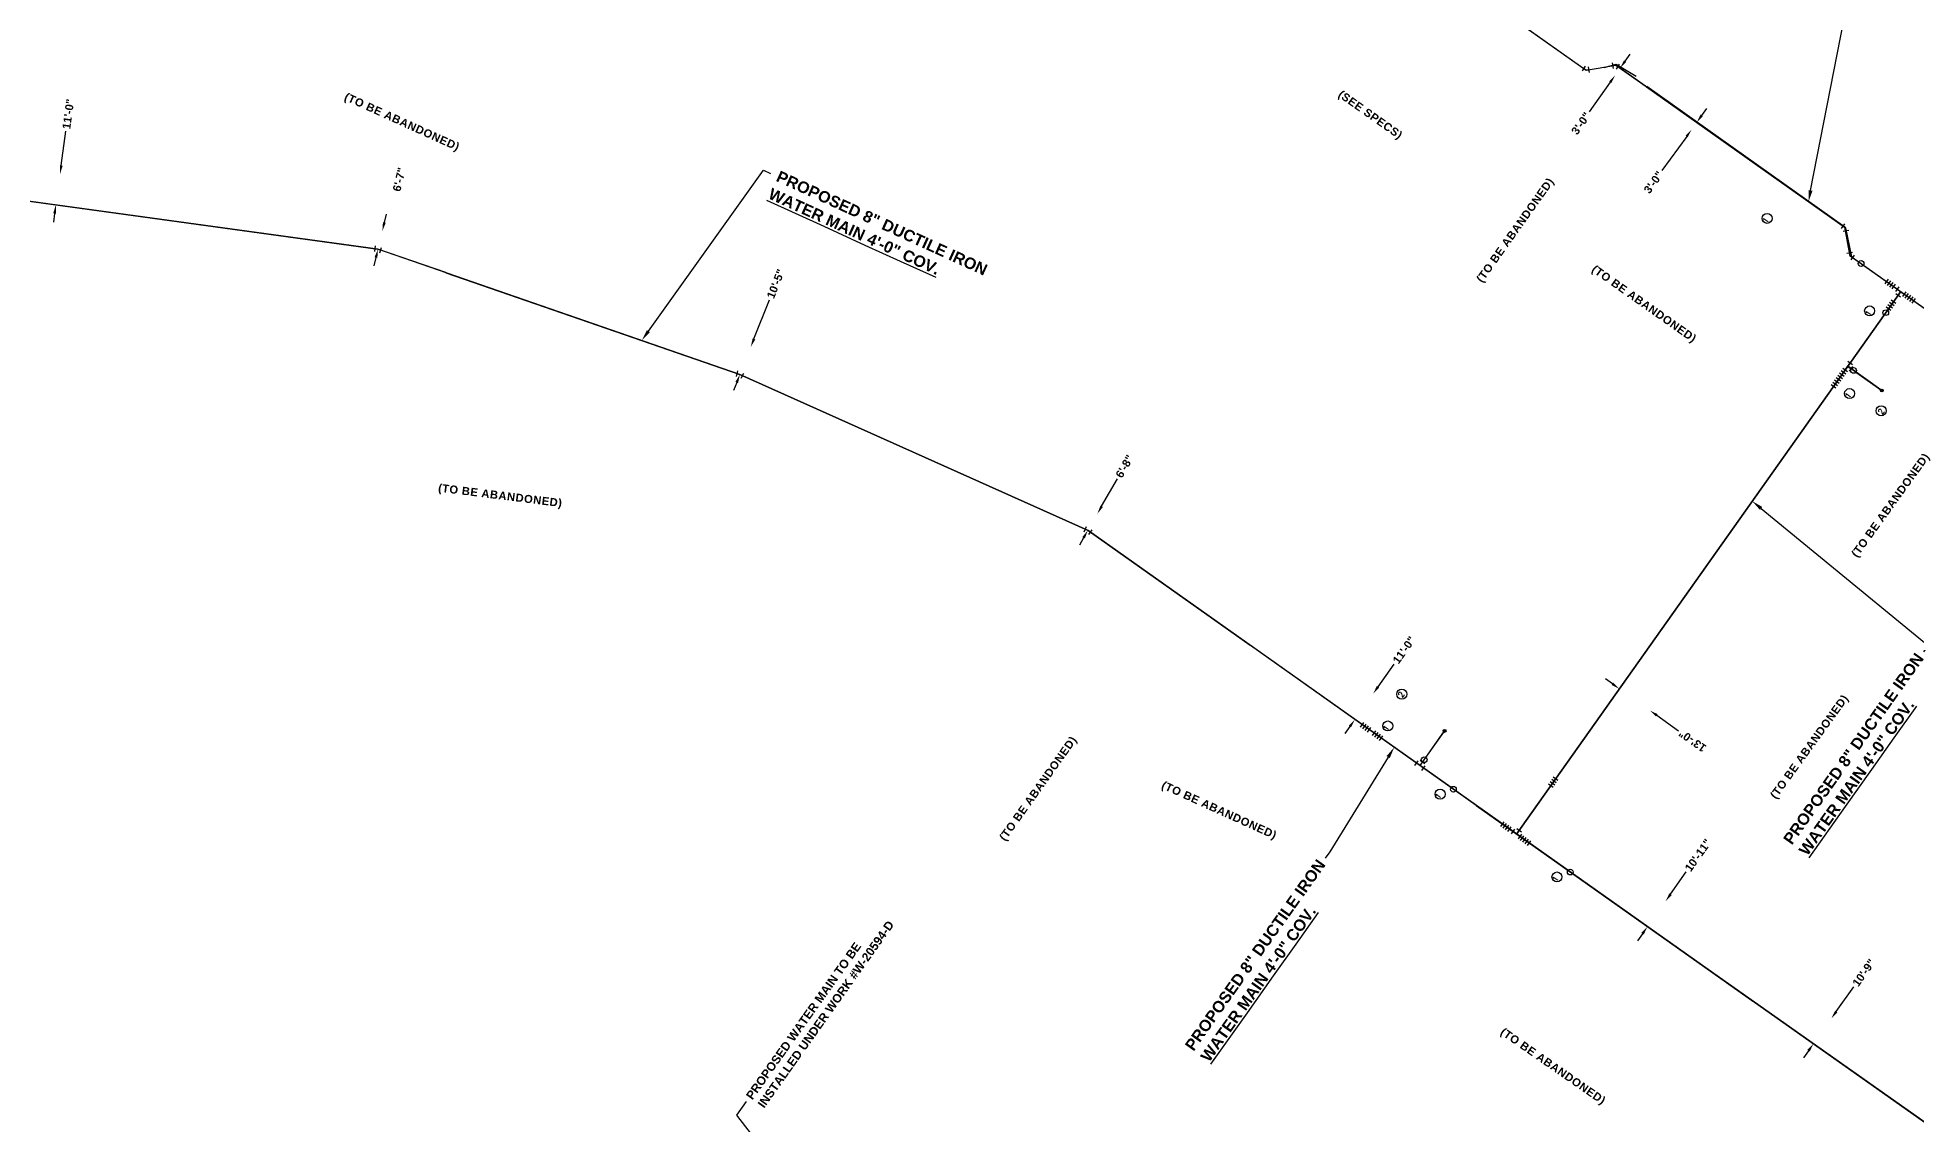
# Model space of a CAD drawing. Header units: feet. Extents: x 0 to 2707995, y 0 to 272549.
# Drawn here: x 2705548 to 2706205, y 271329 to 271709 of the extents above; entities that cross this region are included whole.
import ezdxf
from ezdxf import colors
from ezdxf.entities.mleader import LeaderData, LeaderLine
from ezdxf.math import Vec2, Vec3

# ---------------------------------------------------------------- set-up
doc = ezdxf.new("R2010")
doc.units = ezdxf.units.FT
doc.header["$LTSCALE"] = 20
for name, color, linetype in [('C-PR-20594-TXT', 4, 'Continuous'), ('C-PR-WATER', 4, 'Continuous'), ('C-PR-WATER-ABAND', 3, 'Continuous'), ('C-PR-WATER-ABAND-OFF', 3, 'Continuous'), ('C-PR-WATER-ABAND-W3', 3, 'Continuous'), ('C-PR-WATER-DIM', 4, 'Continuous'), ('C-PR-WATER-FITTING', 4, 'Continuous'), ('C-PR-WATER-TXT (W-2)', 4, 'Continuous'), ('C-PR-WATER-TXT-#', 6, 'Continuous')]:
    doc.layers.add(name, color=color, linetype=linetype)
doc.layers.add('CALC', color=10, linetype='Continuous', plot=False)
doc.styles.add('ARIAL', font='arialbd.ttf', dxfattribs={"height": 0.24})
doc.styles.add('PROPOSED PLAN', font='arialbd.ttf', dxfattribs={"height": 2.8})
doc.styles.get("Standard").update_dxf_attribs({"font": 'simplex.shx'})
doc.dimstyles.new('PWD Proposed', dxfattribs={"dimtxt": 2.8, "dimasz": 3, "dimexe": 0.18, "dimexo": 0.0625, "dimgap": 1, "dimtad": 0, "dimdec": 0, "dimlfac": 12, "dimzin": 1, "dimdsep": 46, "dimlunit": 4, "dimtxsty": 'PROPOSED PLAN', "dimcen": 0, "dimse1": 1, "dimse2": 1, "dimclrd": 256, "dimclrt": 3, "dimadec": 1, "dimazin": 0, "dimtfac": 1, "dimtdec": 0, "dimtofl": 0, "dimtmove": 0, "dimatfit": 1, "dimfxl": 0.18, "dimfrac": 2, "dimtolj": 1, "dimtzin": 0, "dimlwd": -1, "dimarcsym": 0})

# ---------------------------------------------------------------- blocks, each defined once
blk = doc.blocks.new('*D206')
at = {"layer": 'C-PR-WATER-DIM', "linetype": 'Continuous', "transparency": 16777216}
for p, q in [((2706102.97, 271700.62), (2706104.7, 271703.07)), ((2706097.76, 271693.28), (2706090.44, 271682.95))]:
    blk.add_line(p, q, dxfattribs=at)
at = {"layer": 'C-PR-WATER-DIM', "transparency": 16777216}
for points in [[(2706097.35, 271693.57), (2706098.17, 271692.99), (2706099.5, 271695.73)], [(2706102.56, 271700.91), (2706103.37, 271700.33), (2706101.23, 271698.17)]]:
    blk.add_solid(points, dxfattribs=at)
at = {"layer": 'C-PR-WATER-DIM', "transparency": 16777216, "insert": (2706087.52, 271678.83), "char_height": 2.8, "attachment_point": 5, "rotation": 54.67389, "style": 'PROPOSED PLAN'}
blk.add_mtext('\\A1;3\'-0"', dxfattribs=at)
blk = doc.blocks.new('*U91')
at = {"layer": 'C-PR-WATER-FITTING'}
for p, q in [((0, -1.41), (-1.41, 0)), ((1, -1), (1, 1))]:
    blk.add_line(p, q, dxfattribs=at)
at = {"layer": 'C-PR-WATER-FITTING', "flags": 128}
blk.add_lwpolyline([(-0.71, -0.71), (0, 0), (1, 0)], dxfattribs=at)
blk = doc.blocks.new('*D205')
at = {"layer": 'C-PR-WATER-DIM', "linetype": 'Continuous', "transparency": 16777216}
for p, q in [((2706129.79, 271681.63), (2706131.55, 271684.06)), ((2706124.52, 271674.33), (2706115.85, 271662.34))]:
    blk.add_line(p, q, dxfattribs=at)
at = {"layer": 'C-PR-WATER-DIM', "transparency": 16777216}
for points in [[(2706124.11, 271674.63), (2706124.92, 271674.04), (2706126.28, 271676.76)], [(2706129.38, 271681.92), (2706130.19, 271681.34), (2706128.03, 271679.2)]]:
    blk.add_solid(points, dxfattribs=at)
at = {"layer": 'C-PR-WATER-DIM', "transparency": 16777216, "insert": (2706112.9, 271658.25), "char_height": 2.8, "attachment_point": 5, "rotation": 54.16008, "style": 'PROPOSED PLAN'}
blk.add_mtext('\\A1;3\'-0"', dxfattribs=at)
blk = doc.blocks.new('*U245')
at = {"layer": 'C-PR-WATER-FITTING'}
blk.add_circle((0, -0.01), 1, dxfattribs=at)
blk = doc.blocks.new('*U94')
at = {"layer": 'C-PR-WATER-FITTING'}
for p, q in [((0, 1), (0, -1)), ((1, 1), (1, -1)), ((2, 1), (2, -1)), ((3, 1), (3, -1))]:
    blk.add_line(p, q, dxfattribs=at)
blk = doc.blocks.new('*U252')
at = {"layer": 'C-PR-WATER-FITTING'}
blk.add_line((0.73, 1.3), (-0.73, -1.32), dxfattribs=at)
for points in [[(-0.82, 1.6), (-1.8, -0.15)], [(0, -0.01), (-1.31, 0.73)], [(1.61, 0.81), (-0.14, 1.79)], [(0.14, -1.8), (-1.6, -0.83)]]:
    blk.add_lwpolyline(points, dxfattribs=at)
blk = doc.blocks.new('*U95')
at = {"layer": 'C-PR-WATER-FITTING'}
for p, q in [((0, 1), (0, -1)), ((1, 1), (1, -1)), ((2, 1), (2, -1)), ((3, 1), (3, -1))]:
    blk.add_line(p, q, dxfattribs=at)
blk = doc.blocks.new('*U96')
at = {"layer": 'C-PR-WATER-FITTING'}
for p, q in [((1, 0), (-1, 0)), ((1, -1), (-1, -1)), ((1, -2), (-1, -2)), ((1, -3), (-1, -3))]:
    blk.add_line(p, q, dxfattribs=at)
blk = doc.blocks.new('*U253')
at = {"layer": 'C-PR-WATER-FITTING'}
blk.add_line((-1.31, 0.73), (1.31, -0.74), dxfattribs=at)
for points in [[(-0.82, 1.6), (-1.8, -0.14)], [(1.8, 0.13), (0.82, -1.61)], [(-1.61, -0.82), (0.14, -1.8)], [(0, -0.01), (-0.73, -1.31)]]:
    blk.add_lwpolyline(points, dxfattribs=at)
blk.add_circle((-1.22, -2.19), 1, dxfattribs=at)
blk = doc.blocks.new('*U254')
at = {"layer": 'C-PR-WATER-FITTING'}
h = blk.add_hatch(color=256, dxfattribs=at)
h.dxf.hatch_style = 1
h.paths.add_polyline_path([(0.5, -0.01, 1), (-0.5, -0.01, 1)])
blk.add_circle((0, -0.01), 0.5, dxfattribs=at)
blk = doc.blocks.new('*U98')
at = {"layer": 'C-PR-WATER-FITTING'}
for p, q in [((-0.79, -1.18), (-1.18, 0.79)), ((1, -1), (1, 1))]:
    blk.add_line(p, q, dxfattribs=at)
blk.add_lwpolyline([(-0.98, -0.2), (0, 0)], dxfattribs=at)
at = {"layer": 'C-PR-WATER-FITTING', "flags": 128}
blk.add_lwpolyline([(0, 0), (1, 0)], dxfattribs=at)
blk = doc.blocks.new('*U258')
at = {"layer": 'C-PR-WATER-FITTING'}
blk.add_line((-0.73, -1.32), (0.73, 1.3), dxfattribs=at)
for points in [[(-0.14, 1.79), (1.61, 0.82)], [(0.82, -1.61), (1.8, 0.13)], [(-1.6, -0.83), (0.14, -1.8)], [(0, -0.01), (1.31, -0.74)]]:
    blk.add_lwpolyline(points, dxfattribs=at)
blk.add_circle((2.18, -1.23), 1, dxfattribs=at)
blk = doc.blocks.new('*U99')
at = {"layer": 'C-PR-WATER-FITTING'}
for p, q in [((-3, -1), (-3, 1)), ((-2, -1), (-2, 1)), ((-1, -1), (-1, 1)), ((0, -1), (0, 1))]:
    blk.add_line(p, q, dxfattribs=at)
blk = doc.blocks.new('*U259')
at = {"layer": 'C-PR-WATER-FITTING'}
h = blk.add_hatch(color=256, dxfattribs=at)
h.dxf.hatch_style = 1
h.paths.add_polyline_path([(0.5, -0.01, 1), (-0.5, -0.01, 1)])
blk.add_circle((0, -0.01), 0.5, dxfattribs=at)
blk = doc.blocks.new('*U260')
at = {"layer": 'C-PR-WATER-FITTING'}
blk.add_circle((0, -0.01), 1, dxfattribs=at)
blk = doc.blocks.new('*U261')
at = {"layer": 'C-PR-WATER-FITTING'}
blk.add_line((-0.73, -1.32), (0.73, 1.3), dxfattribs=at)
for points in [[(-0.14, 1.79), (1.61, 0.82)], [(0.82, -1.61), (1.8, 0.13)], [(-1.6, -0.83), (0.14, -1.8)], [(0, -0.01), (1.31, -0.74)]]:
    blk.add_lwpolyline(points, dxfattribs=at)
blk = doc.blocks.new('*D126')
at = {"layer": 'C-PR-WATER-DIM', "linetype": 'Continuous', "transparency": 16777216}
for p, q in [((2706098.53, 271482.77), (2706096.08, 271484.51)), ((2706114.04, 271471.78), (2706121.63, 271466.4))]:
    blk.add_line(p, q, dxfattribs=at)
at = {"layer": 'C-PR-WATER-DIM', "transparency": 16777216}
for points in [[(2706098.81, 271483.18), (2706098.24, 271482.37), (2706100.97, 271481.04)], [(2706114.33, 271472.18), (2706113.75, 271471.37), (2706111.59, 271473.51)]]:
    blk.add_solid(points, dxfattribs=at)
at = {"layer": 'C-PR-WATER-DIM', "transparency": 16777216, "insert": (2706126.57, 271462.9), "char_height": 2.8, "attachment_point": 5, "rotation": 144.67389, "style": 'PROPOSED PLAN'}
blk.add_mtext('\\A1;13\'-0"', dxfattribs=at)
blk = doc.blocks.new('*D127')
at = {"layer": 'C-PR-WATER-DIM', "linetype": 'Continuous', "transparency": 16777216}
for p, q in [((2706016.52, 271481.74), (2706022.14, 271489.67)), ((2706006.69, 271467.87), (2706004.96, 271465.43))]:
    blk.add_line(p, q, dxfattribs=at)
at = {"layer": 'C-PR-WATER-DIM', "transparency": 16777216}
for points in [[(2706016.12, 271482.03), (2706016.93, 271481.46), (2706014.79, 271479.3)], [(2706006.29, 271468.16), (2706007.1, 271467.59), (2706008.43, 271470.32)]]:
    blk.add_solid(points, dxfattribs=at)
at = {"layer": 'C-PR-WATER-DIM', "transparency": 16777216, "insert": (2706025.64, 271494.61), "char_height": 2.8, "attachment_point": 5, "rotation": 54.67389, "style": 'PROPOSED PLAN'}
blk.add_mtext('\\A1;11\'-0"', dxfattribs=at)
blk = doc.blocks.new('*D128')
at = {"layer": 'C-PR-WATER-DIM', "linetype": 'Continuous', "transparency": 16777216}
for p, q in [((2706118.87, 271409.21), (2706124.39, 271416.99)), ((2706109.08, 271395.38), (2706107.34, 271392.93))]:
    blk.add_line(p, q, dxfattribs=at)
at = {"layer": 'C-PR-WATER-DIM', "transparency": 16777216}
for points in [[(2706118.47, 271409.5), (2706119.28, 271408.92), (2706117.14, 271406.76)], [(2706108.67, 271395.67), (2706109.48, 271395.09), (2706110.81, 271397.83)]]:
    blk.add_solid(points, dxfattribs=at)
at = {"layer": 'C-PR-WATER-DIM', "transparency": 16777216, "insert": (2706128.52, 271422.82), "char_height": 2.8, "attachment_point": 5, "rotation": 54.67334, "style": 'PROPOSED PLAN'}
blk.add_mtext('\\A1;10\'-11"', dxfattribs=at)
blk = doc.blocks.new('*D129')
at = {"layer": 'C-PR-WATER-DIM', "linetype": 'Continuous', "transparency": 16777216}
for p, q in [((2705919.83, 271544.9), (2705925.35, 271554.5)), ((2705913.52, 271533.91), (2705912.03, 271531.31))]:
    blk.add_line(p, q, dxfattribs=at)
at = {"layer": 'C-PR-WATER-DIM', "transparency": 16777216}
for points in [[(2705919.4, 271545.15), (2705920.27, 271544.66), (2705918.34, 271542.3)], [(2705913.09, 271534.16), (2705913.96, 271533.67), (2705915.02, 271536.52)]]:
    blk.add_solid(points, dxfattribs=at)
at = {"layer": 'C-PR-WATER-DIM', "transparency": 16777216, "insert": (2705927.85, 271558.87), "char_height": 2.8, "attachment_point": 5, "rotation": 60.13288, "style": 'PROPOSED PLAN'}
blk.add_mtext('\\A1;6\'-8"', dxfattribs=at)
blk = doc.blocks.new('*D130')
at = {"layer": 'C-PR-WATER-DIM', "linetype": 'Continuous', "transparency": 16777216}
for p, q in [((2705798.18, 271603.46), (2705803.58, 271617.12)), ((2705792.15, 271588.23), (2705791.05, 271585.44))]:
    blk.add_line(p, q, dxfattribs=at)
at = {"layer": 'C-PR-WATER-DIM', "transparency": 16777216}
for points in [[(2705797.71, 271603.64), (2705798.64, 271603.27), (2705797.07, 271600.67)], [(2705791.69, 271588.41), (2705792.62, 271588.05), (2705793.25, 271591.02)]]:
    blk.add_solid(points, dxfattribs=at)
at = {"layer": 'C-PR-WATER-DIM', "transparency": 16777216, "insert": (2705805.81, 271622.75), "char_height": 2.8, "attachment_point": 5, "rotation": 68.41442, "style": 'PROPOSED PLAN'}
blk.add_mtext('\\A1;10\'-5"', dxfattribs=at)
blk = doc.blocks.new('*D131')
at = {"layer": 'C-PR-WATER-DIM', "linetype": 'Continuous', "transparency": 16777216}
for p, q in [((2705668.85, 271644.17), (2705669.55, 271647.09)), ((2705665.92, 271631.94), (2705665.22, 271629.02))]:
    blk.add_line(p, q, dxfattribs=at)
at = {"layer": 'C-PR-WATER-DIM', "transparency": 16777216}
for points in [[(2705668.37, 271644.29), (2705669.34, 271644.05), (2705668.15, 271641.25)], [(2705665.44, 271632.06), (2705666.41, 271631.82), (2705666.62, 271634.86)]]:
    blk.add_solid(points, dxfattribs=at)
at = {"layer": 'C-PR-WATER-DIM', "transparency": 16777216, "insert": (2705674.07, 271659.23), "char_height": 2.8, "attachment_point": 5, "rotation": 76.52427, "style": 'PROPOSED PLAN'}
blk.add_mtext('\\A1;6\'-7"', dxfattribs=at)
blk = doc.blocks.new('*D132')
at = {"layer": 'C-PR-WATER-DIM', "linetype": 'Continuous', "transparency": 16777216}
for p, q in [((2705555.81, 271664.15), (2705557.46, 271676.14)), ((2705553.49, 271647.34), (2705553.08, 271644.36))]:
    blk.add_line(p, q, dxfattribs=at)
at = {"layer": 'C-PR-WATER-DIM', "transparency": 16777216}
for points in [[(2705555.31, 271664.22), (2705556.3, 271664.08), (2705555.4, 271661.18)], [(2705553, 271647.41), (2705553.99, 271647.27), (2705553.9, 271650.31)]]:
    blk.add_solid(points, dxfattribs=at)
at = {"layer": 'C-PR-WATER-DIM', "transparency": 16777216, "insert": (2705558.29, 271682.14), "char_height": 2.8, "attachment_point": 5, "rotation": 82.15418, "style": 'PROPOSED PLAN'}
blk.add_mtext('\\A1;11\'-0"', dxfattribs=at)
blk = doc.blocks.new('*D133')
at = {"layer": 'C-PR-WATER-DIM', "linetype": 'Continuous', "transparency": 16777216}
for p, q in [((2706176.86, 271368.11), (2706183.01, 271376.78)), ((2706167.14, 271354.42), (2706165.41, 271351.97))]:
    blk.add_line(p, q, dxfattribs=at)
at = {"layer": 'C-PR-WATER-DIM', "transparency": 16777216}
for points in [[(2706176.45, 271368.4), (2706177.26, 271367.83), (2706175.12, 271365.67)], [(2706166.73, 271354.71), (2706167.55, 271354.13), (2706168.88, 271356.87)]]:
    blk.add_solid(points, dxfattribs=at)
at = {"layer": 'C-PR-WATER-DIM', "transparency": 16777216, "insert": (2706186.51, 271381.72), "char_height": 2.8, "attachment_point": 5, "rotation": 54.6509, "style": 'PROPOSED PLAN'}
blk.add_mtext('\\A1;10\'-9"', dxfattribs=at)
blk = doc.blocks.new('*U214')
at = {"layer": 'C-PR-WATER-FITTING'}
for p, q in [((1.41, 0.01), (-0.01, 1.41)), ((1.01, -0.99), (-0.99, -1.01))]:
    blk.add_line(p, q, dxfattribs=at)
at = {"layer": 'C-PR-WATER-FITTING', "flags": 128}
blk.add_lwpolyline([(0.01, -1), (0, 0), (0.7, 0.71)], dxfattribs=at)
blk = doc.blocks.new('*U213')
at = {"layer": 'C-PR-WATER-FITTING'}
for p, q in [((-1.01, 0.99), (0.99, 1.01)), ((-1.41, -0.01), (0.01, -1.41))]:
    blk.add_line(p, q, dxfattribs=at)
at = {"layer": 'C-PR-WATER-FITTING', "flags": 128}
blk.add_lwpolyline([(-0.01, 1), (0, 0), (-0.7, -0.71)], dxfattribs=at)

msp = doc.modelspace()

# ---------------------------------------------------------------- linework, layer by layer
at = {"layer": 'C-PR-WATER'}
for p, q in [((2705947.848, 271797.69), (2706089.296, 271697.435)), ((2706089.296, 271697.435), (2706099.676, 271699.276)), ((2706089.987, 271697.557), (2706089.982, 271697.561)), ((2705417.685, 271668.998), (2705666.622, 271634.857)), ((2706181.766, 271632.517), (2706180.103, 271642.276)), ((2705793.271, 271591.011), (2705666.622, 271634.857)), ((2706181.766, 271632.517), (2706184.721, 271630.423)), ((2706186.352, 271629.267), (2706231.59, 271597.206)), ((2706199.402, 271620.018), (2706194.759, 271613.463)), ((2706193.603, 271611.831), (2706064.993, 271430.234)), ((2705915.087, 271536.475), (2705793.254, 271591.019)), ((2706180.888, 271593.868), (2706182.112, 271593)), ((2706183.744, 271591.846), (2706192.81, 271585.414)), ((2706042.069, 271446.481), (2705915.087, 271536.475)), ((2706033.24, 271457.033), (2706039.811, 271466.305)), ((2706031.216, 271454.178), (2706032.046, 271455.348)), ((2706082.96, 271417.5), (2706043.701, 271445.324)), ((2706529.061, 271102.625), (2706084.595, 271416.347))]:
    msp.add_line(p, q, dxfattribs=at)
msp.add_lwpolyline([(2706180.103, 271642.276), (2706099.676, 271699.276)], dxfattribs=at)
at = {"layer": 'C-PR-WATER-TXT-#'}
for centre in [(2706152.659, 271645.635), (2706188.528, 271613.247), (2706181.515, 271584.337), (2706192.564, 271578.336), (2706024.823, 271479.172), (2706019.933, 271468.042), (2706038.247, 271444.201), (2706079.136, 271415.217)]:
    msp.add_circle(centre, 1.75, dxfattribs=at)
at = {"layer": 'CALC'}
for p, q in [((2706180.888, 271593.868), (2706191.586, 271586.282)), ((2706050.89, 271440.229), (2705971.915, 271496.2)), ((2706050.89, 271440.229), (2706075.493, 271422.903)), ((2706075.493, 271422.903), (2706148.053, 271371.556))]:
    msp.add_line(p, q, dxfattribs=at)
for points in [[(2705745.784, 271941.858), (2705755.071, 271943.506), (2705946.153, 271808.081), (2705947.854, 271797.685), (2706089.296, 271697.435), (2706099.676, 271699.276), (2706110.347, 271691.714)], [(2706095.675, 271698.428), (2706099.803, 271699.636), (2706106.836, 271695.369)], [(2706110.427, 271691.657), (2706180.103, 271642.276), (2706182.174, 271632.228), (2706185.537, 271629.845)], [(2706282.437, 271561.196), (2706181.764, 271632.46), (2706179.895, 271642.594), (2706110.595, 271691.775)], [(2705690.367, 271626.637), (2705666.545, 271634.868), (2705417.685, 271668.998)], [(2706185.539, 271629.848), (2706210.266, 271612.317)], [(2705690.386, 271626.63), (2705793.271, 271591.011), (2705915.087, 271536.475), (2705971.825, 271496.265)], [(2706199.392, 271620.008), (2706064.931, 271430.261), (2706148.053, 271371.531)], [(2706064.993, 271430.234), (2706199.402, 271620.018)], [(2706199.402, 271620.018), (2706064.993, 271430.234)], [(2706192.406, 271585.7), (2706180.888, 271593.868)], [(2706064.909, 271430.276), (2705971.903, 271496.219)], [(2706148.053, 271371.556), (2705971.915, 271496.2)], [(2706031.248, 271454.213), (2706039.524, 271465.901)], [(2706148.213, 271371.442), (2706503.858, 271120.414)]]:
    msp.add_lwpolyline(points, dxfattribs=at)

# ---------------------------------------------------------------- block references
at = {"layer": 'C-PR-WATER-FITTING'}
for name, p, rotation in [('*U213', (2706089.29, 271697.439), 279.6627549989162), ('*U214', (2706099.676, 271699.276), 279.6627549989162), ('*U91', (2706180.103, 271642.276), 279.673888888468), ('*U98', (2705666.622, 271634.857), 340.9045294326634), ('*U91', (2706181.766, 271632.517), 99.67388888846801), ('*U245', (2706185.533, 271629.848), 83.92415502369693), ('*U94', (2706194.465, 271623.517), 324.6738889241751), ('*U96', (2706196.865, 271616.436), 324.6738889241751), ('*U252', (2706199.398, 271620.021), 83.92415502369693), ('*U95', (2706201.481, 271618.545), 324.6738889241751), ('*U245', (2706194.175, 271612.647), 83.92415502369693), ('*U98', (2705793.249, 271591.021), 334.3966797143099), ('*U96', (2706179.92, 271592.51), 324.6738889241751), ('*U253', (2706180.881, 271593.868), 83.92415502369693), ('*U96', (2706177.585, 271589.213), 324.6738889241751), ('*U254', (2706192.81, 271585.414), 83.92415502369693), ('*U98', (2705915.087, 271536.475), 324.6736790594938), ('*U99', (2706013.472, 271466.748), 324.6738889241751), ('*U99', (2706017.619, 271463.809), 324.6738889241751), ('*U259', (2706039.811, 271466.305), 83.92415502369693), ('*U258', (2706031.214, 271454.174), 83.92415502369693), ('*U260', (2706042.881, 271445.905), 83.92415502369693), ('*U96', (2706078.674, 271449.551), 324.6738889241751), ('*U99', (2706062.517, 271431.989), 324.6738889241751), ('*U261', (2706064.993, 271430.234), 83.92415502369693), ('*U99', (2706069.428, 271427.091), 324.6738889241751), ('*U260', (2706083.772, 271416.925), 83.92415502369693)]:
    msp.add_blockref(name, p, dxfattribs=dict(at, rotation=rotation))

# ---------------------------------------------------------------- texts
at = {"layer": 'C-PR-WATER-ABAND', "color": 4, "insert": (2705711.825, 271549.824), "char_height": 2.8, "width": 48.18924, "attachment_point": 2, "rotation": 352.834979, "style": 'ARIAL'}
msp.add_mtext('\\pxql;{\\T1.063;\\C3;(TO BE ABANDONED)}', dxfattribs=at)
at = {"layer": 'C-PR-WATER-ABAND-OFF', "color": 4, "char_height": 2.8, "width": 48.18924, "attachment_point": 2, "style": 'ARIAL'}
for s, insert, rotation in [('\\pxql;{\\T1.063;\\C3;(TO BE ABANDONED)}', (2705677.69, 271679.782), 335.676651), ('\\pxql;{\\T1.063;\\C3;(SEE SPECS)}', (2706023.619, 271676.778), 324.788439), ('\\pxql;{\\T1.063;\\C3;(TO BE ABANDONED)}', (2706112.303, 271615.614), 324.788439), ('\\pxql;{\\T1.063;\\C3;(TO BE ABANDONED)}', (2705963.608, 271438.975), 335.676651), ('\\pxql;{\\T1.063;\\C3;(TO BE ABANDONED)}', (2706080.464, 271348.915), 325.223551)]:
    msp.add_mtext(s, dxfattribs=dict(at, insert=insert, rotation=rotation))
at = {"layer": 'C-PR-WATER-ABAND-W3', "color": 4, "char_height": 2.8, "width": 48.18924, "attachment_point": 2, "style": 'ARIAL'}
for insert, rotation in [((2706064.631, 271644.201), 54.673889), ((2706195.957, 271547.971), 54.245078), ((2706167.57, 271463.472), 54.245078), ((2705897.703, 271448.857), 54.673889)]:
    msp.add_mtext('\\pxql;{\\T1.063;\\C3;(TO BE ABANDONED)}', dxfattribs=dict(at, insert=insert, rotation=rotation))

# ---------------------------------------------------------------- dimensions: what is measured, and where the dimension line sits
at = {"layer": 'C-PR-WATER-DIM'}
for base, p1, p2, angle, override, picture, middle in [((2706099.497, 271695.726), (2706101.7, 271697.842), (2706099.965, 271695.394), 234.673892, {"dimclrt": 256}, '*D206', (2706087.524, 271678.831)), ((2705553.902, 271650.309), (2705557.462, 271660.891), (2705555.965, 271650.025), 262.154176, {"dimclrt": 256}, '*D132', (2705558.288, 271682.143)), ((2706126.276, 271676.765), (2706129.319, 271678.268), (2706127.562, 271675.836), 234.160083, {"dimclrt": 256}, '*D205', (2706112.899, 271658.245)), ((2705666.621, 271634.857), (2705668.155, 271641.254), (2705666.622, 271634.857), 256.524274, {"dimclrt": 256, "dimtmove": 2}, '*D131', (2705674.069, 271659.233)), ((2705793.254, 271591.019), (2705797.071, 271600.667), (2705793.254, 271591.019), 248.414422, {"dimclrt": 256}, '*D130', (2705805.809, 271622.752)), ((2705915.018, 271536.516), (2705918.405, 271542.266), (2705915.082, 271536.479), 240.13288, {"dimclrt": 256}, '*D129', (2705927.855, 271558.871)), ((2706008.428, 271470.323), (2706012.634, 271480.824), (2706006.274, 271471.849), 234.673889, {"dimclrt": 256}, '*D127', (2706025.64, 271494.607)), ((2706111.595, 271473.511), (2706102.152, 271482.702), (2706112.774, 271475.174), 324.673889, {"dimclrt": 256}, '*D126', (2706126.573, 271462.895)), ((2706110.81, 271397.83), (2706112.504, 271410.044), (2706106.175, 271401.115), 234.673335, {"dimclrt": 256}, '*D128', (2706128.52, 271422.819)), ((2706168.878, 271356.866), (2706178.028, 271363.606), (2706171.785, 271354.805), 234.650903, {"dimclrt": 256}, '*D133', (2706186.508, 271381.721))]:
    dim = msp.add_linear_dim(base=base, p1=p1, p2=p2, angle=angle, dimstyle='PWD Proposed', override=override, dxfattribs=at)
    dim.commit()
    dim.dimension.update_dxf_attribs({"geometry": picture, "text_midpoint": middle, "dimtype": 161})

# ---------------------------------------------------------------- leaders
at = {"layer": 'C-PR-20594-TXT'}
ml = msp.add_multileader_mtext('Standard', dxfattribs=at)
ml.set_content('PROPOSED WATER MAIN TO BE INSTALLED UNDER WORK #W-20594-D', color=256, style='ARIAL')
ml.set_leader_properties(color=3)
ml.build(insert=Vec2(0, 0))
ml.multileader.update_dxf_attribs({"dogleg_length": 6, "arrow_head_size": 3})
ctx = ml.context
ctx.base_point, ctx.char_height, ctx.arrow_head_size, ctx.landing_gap_size, ctx.plane_origin, ctx.plane_x_axis, ctx.plane_y_axis = Vec3(2705795.568, 271336.659), 3, 3, 1.5, Vec3(2705498.748, 271014.81), Vec3(0.5782257, 0.8158769), Vec3(-0.8158769, 0.5782257)
notes = []
notes.append((ctx, [(0, (1, 1, 0), (2705792.16, 271331.85), (0.5782257, 0.8158769), 5.894, [(0, [(2705813.801, 271304.126)], 0, [])])]))
ctx.mtext.insert, ctx.mtext.text_direction, ctx.mtext.rotation, ctx.mtext.width, ctx.mtext.defined_height, ctx.mtext.flow_direction = Vec3(2705795.19, 271338.765), Vec3(0.5782257, 0.8158769), 0.954244, 82.23775, 18.982, 5
at = {"layer": 'C-PR-WATER-TXT (W-2)'}
ml = msp.add_multileader_mtext('Standard', dxfattribs=at)
ml.set_content('PROPOSED 8" DUCTILE IRON {\\LWATER MAIN 4\'-0" COV.}', color=256, style='ARIAL')
ml.set_leader_properties(color=256)
ml.build(insert=Vec2(0, 0))
ml.multileader.update_dxf_attribs({"dogleg_length": 5})
ctx = ml.context
ctx.base_point, ctx.landing_gap_size, ctx.plane_origin, ctx.plane_x_axis, ctx.plane_y_axis = Vec3(2706182.232, 271723.019), 2.5, Vec3(2706044.628, 271888.026), Vec3(0.5782295, 0.8158742), Vec3(-0.8158742, 0.5782295)
notes.append((ctx, [(0, (1, 1, 0), (2706180.633, 271720.762), (0.5782295, 0.8158742), 2.766, [(0, [(2706167.135, 271651.467)], 0, [])])]))
ctx.mtext.insert, ctx.mtext.text_direction, ctx.mtext.rotation, ctx.mtext.width, ctx.mtext.defined_height, ctx.mtext.flow_direction = Vec3(2706181.72, 271726.446), Vec3(0.5782295, 0.8158742), 0.9542394, 87.98644, 38.555, 5
ml = msp.add_multileader_mtext('Standard', dxfattribs=at)
ml.set_content('PROPOSED 8" DUCTILE IRON {\\LWATER MAIN 4\'-0" COV.}', color=256, style='ARIAL')
ml.set_leader_properties(color=256)
ml.build(insert=Vec2(0, 0))
ml.multileader.update_dxf_attribs({"dogleg_length": 5})
ctx = ml.context
ctx.base_point, ctx.landing_gap_size, ctx.plane_origin, ctx.plane_x_axis, ctx.plane_y_axis = Vec3(2705804.008, 271661.308), 2.5, Vec3(2705950.877, 271827.715), Vec3(0.909935, -0.4147509), Vec3(0.4147509, 0.909935)
notes.append((ctx, [(0, (1, 1, 0), (2705801.491, 271662.455), (0.909935, -0.4147509), 2.766, [(0, [(2705758.919, 271602.905)], 0, [])])]))
ctx.mtext.insert, ctx.mtext.text_direction, ctx.mtext.rotation, ctx.mtext.width, ctx.mtext.defined_height, ctx.mtext.flow_direction = Vec3(2705807.278, 271662.455), Vec3(0.909935, -0.4147509), 5.8555163, 87.98644, 38.555, 5
ml = msp.add_multileader_mtext('Standard', dxfattribs=at)
ml.set_content('PROPOSED 8" DUCTILE IRON {\\LWATER MAIN 4\'-0" COV.}', color=256, style='ARIAL')
ml.set_leader_properties(color=256)
ml.build(insert=Vec2(0, 0))
ml.multileader.update_dxf_attribs({"dogleg_length": 5})
ctx = ml.context
ctx.base_point, ctx.landing_gap_size, ctx.plane_origin, ctx.plane_x_axis, ctx.plane_y_axis = Vec3(2706158.548, 271425.091), 2.5, Vec3(2706013.91, 271621.238), Vec3(0.5782295, 0.8158742), Vec3(-0.8158742, 0.5782295)
notes.append((ctx, [(1, (1, 1, 0), (2706208.959, 271496.221), (-0.5782295, -0.8158742), 2.766, [(0, [(2706147.472, 271546.694)], 0, [])])]))
ctx.mtext.insert, ctx.mtext.text_direction, ctx.mtext.rotation, ctx.mtext.width, ctx.mtext.defined_height, ctx.mtext.flow_direction = Vec3(2706158.036, 271428.519), Vec3(0.5782295, 0.8158742), 0.9542394, 87.98644, 38.555, 5
ml = msp.add_multileader_mtext('Standard', dxfattribs=at)
ml.set_content('PROPOSED 8" DUCTILE IRON {\\LWATER MAIN 4\'-0" COV.}', color=256, style='ARIAL')
ml.set_leader_properties(color=256)
ml.build(insert=Vec2(0, 0))
ml.multileader.update_dxf_attribs({"dogleg_length": 5})
ctx = ml.context
ctx.base_point, ctx.landing_gap_size, ctx.plane_origin, ctx.plane_x_axis, ctx.plane_y_axis = Vec3(2705949.229, 271352.912), 2.5, Vec3(2705810.542, 271549.599), Vec3(0.5782295, 0.8158742), Vec3(-0.8158742, 0.5782295)
notes.append((ctx, [(1, (1, 1, 0), (2705999.64, 271424.041), (-0.5782295, -0.8158742), 2.766, [(0, [(2706022.185, 271460.573)], 0, [])])]))
ctx.mtext.insert, ctx.mtext.text_direction, ctx.mtext.rotation, ctx.mtext.width, ctx.mtext.defined_height, ctx.mtext.flow_direction = Vec3(2705948.716, 271356.339), Vec3(0.5782295, 0.8158742), 0.9542394, 87.98644, 38.555, 5
at = {"layer": 'C-PR-WATER-TXT-#'}
ml = msp.add_multileader_mtext('Standard', dxfattribs=at)
ml.set_content('1  ', color=256)
ml.set_leader_properties(color=256)
ml.build(insert=Vec2(0, 0))
ml.multileader.update_dxf_attribs({"dogleg_length": 1.5, "arrow_head_size": 2})
ctx = ml.context
ctx.base_point, ctx.char_height, ctx.arrow_head_size, ctx.landing_gap_size, ctx.plane_origin, ctx.plane_x_axis, ctx.plane_y_axis = Vec3(2706151.378, 271643.876), 2, 2, 1.7, Vec3(2706169.425, 271665.226), Vec3(0.5814185, 0.8136047), Vec3(-0.8136047, 0.5814185)
ctx.text_align_type = 2
notes.append((ctx, [(0, (0, 0, 0), (0, 0), (1, 0), 1, [])]))
ctx.mtext.insert, ctx.mtext.text_direction, ctx.mtext.rotation, ctx.mtext.width, ctx.mtext.alignment, ctx.mtext.line_spacing_factor, ctx.mtext.flow_direction = Vec3(2706151.83, 271646.228), Vec3(0.5814185, 0.8136047), 0.9503253, 0.47619, 3, 0.75, 5
ml = msp.add_multileader_mtext('Standard', dxfattribs=at)
ml.set_content('1  ', color=256)
ml.set_leader_properties(color=256)
ml.build(insert=Vec2(0, 0))
ml.multileader.update_dxf_attribs({"dogleg_length": 1.5, "arrow_head_size": 2})
ctx = ml.context
ctx.base_point, ctx.char_height, ctx.arrow_head_size, ctx.landing_gap_size, ctx.plane_origin, ctx.plane_x_axis, ctx.plane_y_axis = Vec3(2706187.322, 271611.384), 2, 2, 1.7, Vec3(2706205.369, 271632.734), Vec3(0.5814185, 0.8136047), Vec3(-0.8136047, 0.5814185)
ctx.text_align_type = 2
notes.append((ctx, [(0, (0, 0, 0), (0, 0), (1, 0), 1, [])]))
ctx.mtext.insert, ctx.mtext.text_direction, ctx.mtext.rotation, ctx.mtext.width, ctx.mtext.alignment, ctx.mtext.line_spacing_factor, ctx.mtext.flow_direction = Vec3(2706187.774, 271613.736), Vec3(0.5814185, 0.8136047), 0.9503253, 0.47619, 3, 0.75, 5
ml = msp.add_multileader_mtext('Standard', dxfattribs=at)
ml.set_content('1  ', color=256)
ml.set_leader_properties(color=256)
ml.build(insert=Vec2(0, 0))
ml.multileader.update_dxf_attribs({"dogleg_length": 1.5, "arrow_head_size": 2})
ctx = ml.context
ctx.base_point, ctx.char_height, ctx.arrow_head_size, ctx.landing_gap_size, ctx.plane_origin, ctx.plane_x_axis, ctx.plane_y_axis = Vec3(2706180.221, 271582.591), 2, 2, 1.7, Vec3(2706198.268, 271603.941), Vec3(0.5814185, 0.8136047), Vec3(-0.8136047, 0.5814185)
ctx.text_align_type = 2
notes.append((ctx, [(0, (0, 0, 0), (0, 0), (1, 0), 1, [])]))
ctx.mtext.insert, ctx.mtext.text_direction, ctx.mtext.rotation, ctx.mtext.width, ctx.mtext.alignment, ctx.mtext.line_spacing_factor, ctx.mtext.flow_direction = Vec3(2706180.673, 271584.943), Vec3(0.5814185, 0.8136047), 0.9503253, 0.47619, 3, 0.75, 5
ml = msp.add_multileader_mtext('Standard', dxfattribs=at)
ml.set_content('2  ', color=256)
ml.set_leader_properties(color=256)
ml.build(insert=Vec2(0, 0))
ml.multileader.update_dxf_attribs({"dogleg_length": 1.5, "arrow_head_size": 2})
ctx = ml.context
ctx.base_point, ctx.char_height, ctx.arrow_head_size, ctx.landing_gap_size, ctx.plane_origin, ctx.plane_x_axis, ctx.plane_y_axis = Vec3(2706191.259, 271576.332), 2, 2, 1.7, Vec3(2706209.373, 271597.89), Vec3(0.5832093, 0.8123219), Vec3(-0.8123219, 0.5832093)
ctx.text_align_type = 2
notes.append((ctx, [(0, (0, 0, 0), (0, 0), (1, 0), 1, [])]))
ctx.mtext.insert, ctx.mtext.text_direction, ctx.mtext.rotation, ctx.mtext.width, ctx.mtext.alignment, ctx.mtext.line_spacing_factor, ctx.mtext.flow_direction = Vec3(2706192.216, 271579.379), Vec3(0.5832093, 0.8123219), 0.9481225, 0.47619, 3, 0.75, 5
ml = msp.add_multileader_mtext('Standard', dxfattribs=at)
ml.set_content('2  ', color=256)
ml.set_leader_properties(color=256)
ml.build(insert=Vec2(0, 0))
ml.multileader.update_dxf_attribs({"dogleg_length": 1.5, "arrow_head_size": 2})
ctx = ml.context
ctx.base_point, ctx.char_height, ctx.arrow_head_size, ctx.landing_gap_size, ctx.plane_origin, ctx.plane_x_axis, ctx.plane_y_axis = Vec3(2706023.345, 271477.311), 2, 2, 1.7, Vec3(2706041.459, 271498.869), Vec3(0.5832093, 0.8123219), Vec3(-0.8123219, 0.5832093)
ctx.text_align_type = 2
notes.append((ctx, [(0, (0, 0, 0), (0, 0), (1, 0), 1, [])]))
ctx.mtext.insert, ctx.mtext.text_direction, ctx.mtext.rotation, ctx.mtext.width, ctx.mtext.alignment, ctx.mtext.line_spacing_factor, ctx.mtext.flow_direction = Vec3(2706024.301, 271480.359), Vec3(0.5832093, 0.8123219), 0.9481225, 0.47619, 3, 0.75, 5
ml = msp.add_multileader_mtext('Standard', dxfattribs=at)
ml.set_content('1  ', color=256)
ml.set_leader_properties(color=256)
ml.build(insert=Vec2(0, 0))
ml.multileader.update_dxf_attribs({"dogleg_length": 1.5, "arrow_head_size": 2})
ctx = ml.context
ctx.base_point, ctx.char_height, ctx.arrow_head_size, ctx.landing_gap_size, ctx.plane_origin, ctx.plane_x_axis, ctx.plane_y_axis = Vec3(2706018.6, 271466.292), 2, 2, 1.7, Vec3(2706036.647, 271487.642), Vec3(0.5814185, 0.8136047), Vec3(-0.8136047, 0.5814185)
ctx.text_align_type = 2
notes.append((ctx, [(0, (0, 0, 0), (0, 0), (1, 0), 1, [])]))
ctx.mtext.insert, ctx.mtext.text_direction, ctx.mtext.rotation, ctx.mtext.width, ctx.mtext.alignment, ctx.mtext.line_spacing_factor, ctx.mtext.flow_direction = Vec3(2706019.052, 271468.644), Vec3(0.5814185, 0.8136047), 0.9503253, 0.47619, 3, 0.75, 5
ml = msp.add_multileader_mtext('Standard', dxfattribs=at)
ml.set_content('1  ', color=256)
ml.set_leader_properties(color=256)
ml.build(insert=Vec2(0, 0))
ml.multileader.update_dxf_attribs({"dogleg_length": 1.5, "arrow_head_size": 2})
ctx = ml.context
ctx.base_point, ctx.char_height, ctx.arrow_head_size, ctx.landing_gap_size, ctx.plane_origin, ctx.plane_x_axis, ctx.plane_y_axis = Vec3(2706036.809, 271442.484), 2, 2, 1.7, Vec3(2706054.856, 271463.834), Vec3(0.5814185, 0.8136047), Vec3(-0.8136047, 0.5814185)
ctx.text_align_type = 2
notes.append((ctx, [(0, (0, 0, 0), (0, 0), (1, 0), 1, [])]))
ctx.mtext.insert, ctx.mtext.text_direction, ctx.mtext.rotation, ctx.mtext.width, ctx.mtext.alignment, ctx.mtext.line_spacing_factor, ctx.mtext.flow_direction = Vec3(2706037.261, 271444.836), Vec3(0.5814185, 0.8136047), 0.9503253, 0.47619, 3, 0.75, 5
ml = msp.add_multileader_mtext('Standard', dxfattribs=at)
ml.set_content('1  ', color=256)
ml.set_leader_properties(color=256)
ml.build(insert=Vec2(0, 0))
ml.multileader.update_dxf_attribs({"dogleg_length": 1.5, "arrow_head_size": 2})
ctx = ml.context
ctx.base_point, ctx.char_height, ctx.arrow_head_size, ctx.landing_gap_size, ctx.plane_origin, ctx.plane_x_axis, ctx.plane_y_axis = Vec3(2706077.815, 271413.486), 2, 2, 1.7, Vec3(2706095.862, 271434.836), Vec3(0.5814185, 0.8136047), Vec3(-0.8136047, 0.5814185)
ctx.text_align_type = 2
notes.append((ctx, [(0, (0, 0, 0), (0, 0), (1, 0), 1, [])]))
ctx.mtext.insert, ctx.mtext.text_direction, ctx.mtext.rotation, ctx.mtext.width, ctx.mtext.alignment, ctx.mtext.line_spacing_factor, ctx.mtext.flow_direction = Vec3(2706078.266, 271415.838), Vec3(0.5814185, 0.8136047), 0.9503253, 0.47619, 3, 0.75, 5
for ctx, leaders in notes:
    for number, flags, end, landing, length, lines in leaders:
        leader = LeaderData()
        leader.index, (leader.has_last_leader_line, leader.has_dogleg_vector, leader.attachment_direction) = number, flags
        leader.last_leader_point, leader.dogleg_vector, leader.dogleg_length = Vec3(end), Vec3(landing), length
        for number, points, colour, breaks in lines:
            line = LeaderLine()
            line.index, line.vertices, line.color, line.breaks = number, Vec3.list(points), colors.encode_raw_color(colour), breaks
            leader.lines.append(line)
        ctx.leaders.append(leader)

doc.saveas('drawing.dxf')
